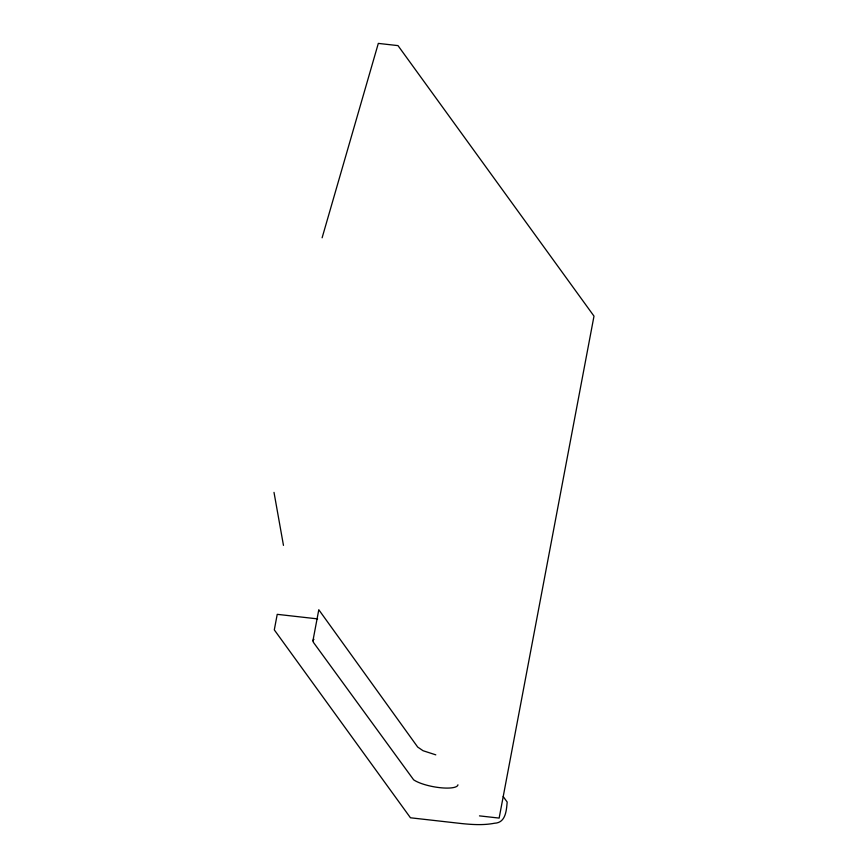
<?xml version="1.0" encoding="UTF-8"?>
<svg xmlns="http://www.w3.org/2000/svg" width="868" height="868" viewBox="0 0 868 868"><rect width="100%" height="100%" fill="white"/><g stroke="black" fill="none" stroke-linecap="round" stroke-linejoin="round"><path stroke-width="1.3" d="M457.946 784.802A23.913 6.347 10.7 0 1 439.664 787.645A23.913 6.347 10.7 0 1 413.635 779.811L313.413 642.353L312.925 640.823L318.795 609.748L417.682 747.055L423.052 750.722L435.79 754.845M322.115 237.789L378.318 43.4L397.989 45.613L593.994 316.126L499.143 818.09L479.472 815.877M317.612 618.884L277.228 614.338L274.299 629.875L410.455 817.786L461.602 823.558C472.517 824.665 483.65 825.349 494.489 823.244C505.708 822.821 506.402 810.755 507.172 802.032L503.201 796.553M274.006 492.384L283.467 545.375M312.925 640.823A23.913 6.347 10.7 0 1 313.956 639.347"/></g></svg>
